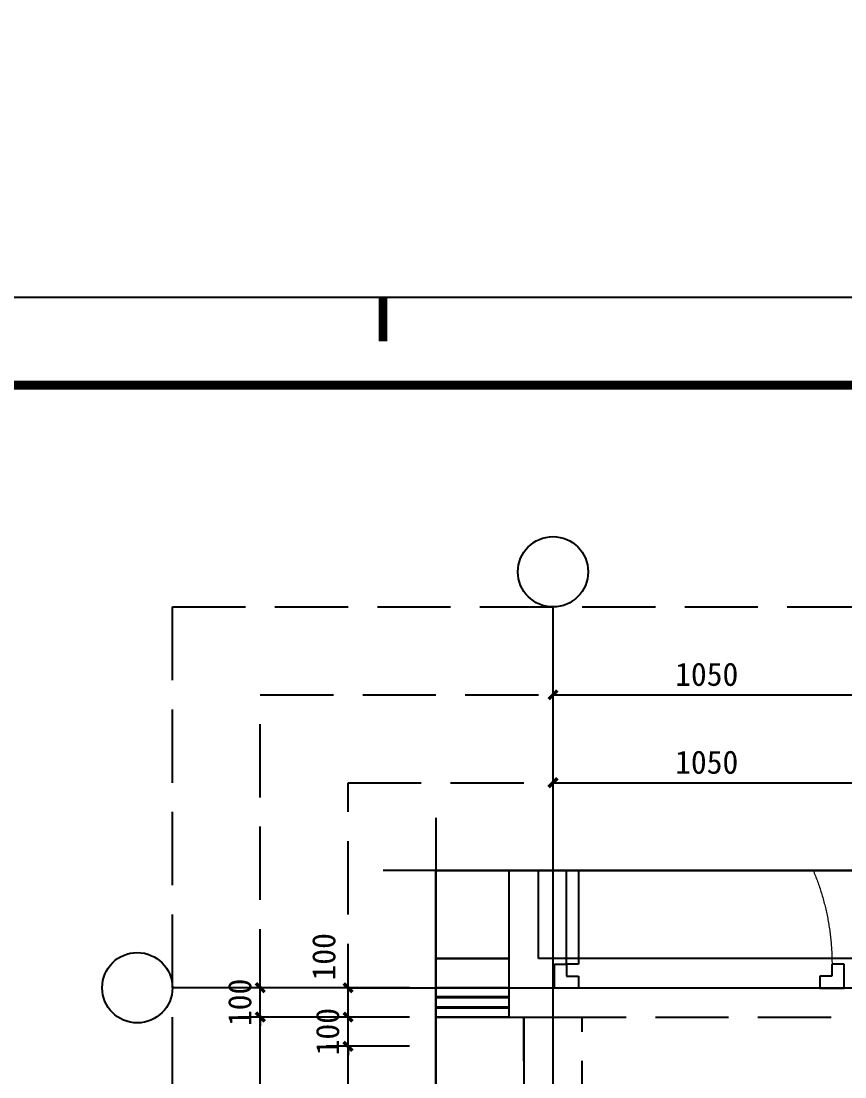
# Model space of a CAD drawing. Header units: millimetres. Extents: x -15 to 66915, y -15 to 18798.
# Drawn here: x 47829 to 50643, y 15158 to 18763 of the extents above; entities that cross this region are included whole.
import ezdxf
from ezdxf.enums import TextEntityAlignment as Align
from ezdxf.xclip import XClip

# ---------------------------------------------------------------- set-up
doc = ezdxf.new("R2010")
doc.units = ezdxf.units.MM
doc.header["$LTSCALE"] = 1000
doc.header["$XCLIPFRAME"] = 2
for name, pattern in [('1#2#楼$0$DOTE', [2.42, 2, -0.2, 0.02, -0.2]), ('105-墙体$0$DASH', [0.35, 0.25, -0.1]), ('105-墙体$0$给排水_排水-污水', [0]), ('110-CF-Z-2.6x1.95$0$DASH', [0.35, 0.25, -0.1]), ('140-墙体$0$DASH', [0.35, 0.25, -0.1]), ('3#-轴线$0$DOTE', [2.42, 2, -0.2, 0.02, -0.2]), ('DASH', [0.35, 0.25, -0.1])]:
    doc.linetypes.add(name, pattern=pattern)
doc.layers.get('Defpoints').update_dxf_attribs({"color": 4, "linetype": 'DASH'})
for name, color, linetype in [('1#2#楼$0$A-ANNO-AXIS', 3, 'Continuous'), ('1#2#楼$0$A-ANNO-DIMS', 3, 'Continuous'), ('1#2#楼$0$A-ANNO-DOTE', 10, '1#2#楼$0$DOTE'), ('1#2#楼$0$A-ANNO-SYMB', 3, 'Continuous'), ('105-墙体$0$A-COLU-CONC-HATC', 204, 'Continuous'), ('105-墙体$0$A-DOOR', 51, 'Continuous'), ('105-墙体$0$A-WALL-CONC', 9, 'Continuous'), ('105-墙体$0$A-WALL-INSL', 241, 'Continuous'), ('105-墙体$0$A-WALL-STUD', 133, 'Continuous'), ('105-墙体$0$P_drainage-sanitary', 93, '105-墙体$0$给排水_排水-污水'), ('110-CF-Z-2.6x1.95$0$A-FLOR-SPCL', 225, 'Continuous'), ('140-墙体$0$A-COLU-CONC-HATC', 204, 'Continuous'), ('140-墙体$0$A-DOOR', 51, 'Continuous'), ('140-墙体$0$A-WALL-BLOK', 131, 'Continuous'), ('140-墙体$0$A-WALL-CONC', 9, 'Continuous'), ('3#-轴线$0$A-ANNO-DOTE', 10, '3#-轴线$0$DOTE'), ('A1+无手签$0$A-ANNO-TTLB', 7, 'Continuous'), ('AXIS_TEXT', 7, 'Continuous')]:
    doc.layers.add(name, color=color, linetype=linetype)
doc.styles.add('1#2#楼$0$_TCH_DIM_T3', font='')
doc.styles.add('COMPLEX', font='COMPLEX')
doc.styles.get('1#2#楼$0$_TCH_DIM_T3').set_extended_font_data('SimSun')
doc.dimstyles.new('1#2#楼$0$_TCH_ARCH&&30', dxfattribs={"dimtxt": 79.303797, "dimasz": 30, "dimexe": 75, "dimexo": 90, "dimgap": 30, "dimtad": 1, "dimdec": 0, "dimzin": 0, "dimdsep": 46, "dimtxsty": '1#2#楼$0$_TCH_DIM_T3', "dimblk": '1#2#楼$0$_ArchTick', "dimcen": 0.09, "dimclrt": 7, "dimazin": 2, "dimtfac": 1, "dimtdec": 0, "dimtix": 1, "dimtmove": 2, "dimatfit": 3, "dimfxl": 100, "dimtolj": 1, "dimtzin": 0, "dimarcsym": 0})

# ---------------------------------------------------------------- blocks, each defined once
blk = doc.blocks.new('105-家具-标', base_point=(48050, 37750.5))
at = {"layer": 'Defpoints'}
blk.add_lwpolyline([(41800.1, 41550.5), (44600.1, 41550.5), (44598.3, 45550.5), (41798.3, 45550.5)], close=True, dxfattribs=at)
blk = doc.blocks.new('105-墙体$0$$WINLIB2D$00000001')
at = {"color": 0}
for points in [[(-0.5, 0.5), (-0.5, -0.5)], [(-0.5, 0.5), (0.5, 0.5)], [(0.5, -0.5), (0.5, 0.5)], [(0.5, 0.1667), (-0.5, 0.1667)], [(0.5, -0.1667), (-0.5, -0.1667)], [(-0.5, -0.5), (0.5, -0.5)]]:
    blk.add_lwpolyline(points, dxfattribs=at)
blk = doc.blocks.new('105-墙体')
at = {"layer": '105-墙体$0$A-COLU-CONC-HATC'}
for points in [[(-6350, 10050), (-6550, 10250), (-6550, 9300), (-6350, 9300)], [(-6350, 10050), (-5650, 10050), (-5650, 10250), (-6550, 10250)], [(-6150, 7900), (-6150, 8100), (-6350, 8100), (-6350, 7900)]]:
    blk.add_hatch(color=256, dxfattribs=at).paths.add_polyline_path(points)
at = {"layer": '105-墙体$0$A-DOOR', "linetype": '105-墙体$0$DASH'}
for p, q in [((-6150, 8100), (-3750, 8100)), ((-6150, 7900), (-3800, 7900))]:
    blk.add_line(p, q, dxfattribs=at)
at = {"layer": '105-墙体$0$A-DOOR'}
for points in [[(-5650, 7970), (-6150, 7970), (-6150, 8000), (-5650, 8000)], [(-5650, 7935), (-6150, 7935), (-6150, 7965), (-5650, 7965)], [(-5650, 7900), (-6150, 7900), (-6150, 7930), (-5650, 7930)]]:
    blk.add_lwpolyline(points, close=True, dxfattribs=at)
blk.add_lwpolyline([(-5650, 7915), (-5525, 7915), (-5555.6, 7950)], dxfattribs=at)
at = {"layer": '105-墙体$0$A-WALL-CONC'}
for p, q in [((-6550, 10250), (-6550, 9300)), ((-5650, 10250), (-6550, 10250)), ((-5650, 10050), (-5650, 10250)), ((-6350, 10050), (-6350, 9300)), ((-6350, 10050), (-5650, 10050)), ((-6150, 8100), (-6350, 8100)), ((-6150, 7900), (-6150, 8100)), ((-6150, 7900), (-6350, 7900))]:
    blk.add_line(p, q, dxfattribs=at)
at = {"layer": '105-墙体$0$A-WALL-INSL'}
for p, q in [((-6650, 10370), (-6650, 9300)), ((-6650, 10370), (-5650, 10370)), ((-5650, 10370), (-5650, 10250))]:
    blk.add_line(p, q, dxfattribs=at)
at = {"layer": '105-墙体$0$A-WALL-STUD'}
for p, q in [((-6100, 10050), (-6100, 9800)), ((-6050, 10050), (-6100, 10050)), ((-6050, 10050), (-6050, 9750)), ((-6100, 9800), (-6350, 9800)), ((-6350, 9750), (-6350, 9800)), ((-6050, 9750), (-6350, 9750))]:
    blk.add_line(p, q, dxfattribs=at)
at = {"layer": '105-墙体$0$P_drainage-sanitary'}
blk.add_circle((-6230, 9930), 55, dxfattribs=at)
at = {"layer": '105-墙体$0$A-DOOR', "xscale": -1200, "yscale": 320, "zscale": 320}
blk.add_blockref('105-墙体$0$$WINLIB2D$00000001', (-5050, 10210), dxfattribs=at)
blk = doc.blocks.new('110-CF-Z-2.6x1.95$0$A$C38F914A5')
at = {"layer": '110-CF-Z-2.6x1.95$0$A-FLOR-SPCL'}
for p, q in [((643.5, 866.4), (0, 866.4)), ((0, 866.4), (0, 0)), ((64.2, 284.4), (64.2, 866.4)), ((797, 303.6), (643.5, 866.4)), ((643.5, 0), (643.5, 866.4)), ((643.5, 447.8), (673.1, 325.8)), ((673.1, 325.8), (766.3, 337.9)), ((766.3, 337.9), (782.7, 299.8)), ((782.7, 299.8), (797, 303.6)), ((643.5, 284.4), (0, 284.4)), ((64.2, 0), (64.2, 284.4)), ((0, 0), (643.5, 0))]:
    blk.add_line(p, q, dxfattribs=at)
blk = doc.blocks.new('110-CF-Z-2.6x1.95', base_point=(0, 0))
at = {"layer": '110-CF-Z-2.6x1.95$0$A-FLOR-SPCL'}
h = blk.add_hatch(dxfattribs=at)
h.set_pattern_fill('ANSI37', color=256, scale=75, angle=270, style=0)
h.set_pattern_definition([(315, (290716.487, -1338194.216), (6.62912607, 6.629126075), []), (45, (290716.487, -1338194.216), (-6.629126075, 6.62912607), [])])
h.paths.add_polyline_path([(-365, -432.8), (-300, -470.3), (-365, -507.8)])
h = blk.add_hatch(dxfattribs=at)
h.set_pattern_fill('ANSI37', color=256, scale=75, angle=270, style=0)
h.set_pattern_definition([(315, (290841.149, -1338194.216), (6.62912607, 6.629126075), []), (45, (290841.149, -1338194.216), (-6.629126075, 6.62912607), [])])
h.paths.add_polyline_path([(115, -432.8), (50, -470.3), (115, -507.8)])
at = {"layer": '110-CF-Z-2.6x1.95$0$A-FLOR-SPCL', "color": 8, "linetype": '110-CF-Z-2.6x1.95$0$DASH', "ltscale": 0.5}
for p, q in [((50, -950), (350, -350)), ((50, -350), (350, -950))]:
    blk.add_line(p, q, dxfattribs=at)
at = {"layer": '110-CF-Z-2.6x1.95$0$A-FLOR-SPCL', "linetype": '110-CF-Z-2.6x1.95$0$DASH'}
blk.add_line((-448.1, -470.3), (162.5, -470.3), dxfattribs=at)
at = {"layer": '110-CF-Z-2.6x1.95$0$A-FLOR-SPCL'}
for points in [[(50, -1950), (50, -350), (350, -350), (350, -50), (2150, -50), (2150, -500), (2550, -500), (2550, -1900), (1950, -1900), (1950, -1950)], [(1950, -1900), (1950, -650), (650, -650), (650, -950), (50, -950)]]:
    blk.add_lwpolyline(points, dxfattribs=at)
at = {"layer": '110-CF-Z-2.6x1.95$0$A-FLOR-SPCL', "color": 8, "linetype": '110-CF-Z-2.6x1.95$0$DASH', "ltscale": 0.5}
for points in [[(50, -950), (350, -950), (350, -350), (50, -350)], [(80, -920), (320, -920), (320, -380), (80, -380)]]:
    blk.add_lwpolyline(points, close=True, dxfattribs=at)
at = {"layer": '110-CF-Z-2.6x1.95$0$A-FLOR-SPCL'}
for points in [[(50, -510.3), (50, -430.3), (-300, -430.3), (-300, -510.3)], [(-365, -432.8), (-300, -470.3), (-365, -507.8)], [(115, -432.8), (50, -470.3), (115, -507.8)]]:
    blk.add_lwpolyline(points, close=True, dxfattribs=at)
at = {"layer": 'Defpoints'}
for points in [[(2600, 0), (0, 0), (0, -1950), (2600, -1950)], [(0, 0), (300, 0), (300, -300), (0, -300)]]:
    blk.add_lwpolyline(points, close=True, dxfattribs=at)
blk.add_blockref('110-CF-Z-2.6x1.95$0$A$C38F914A5', (50, -1860))
blk = doc.blocks.new('1#2#楼$0$bhgtfv')
ref = blk.add_blockref('105-家具-标', (-6350, -10050), dxfattribs=dict(xscale=-1))
XClip(ref).set_block_clipping_path([(48500.0000000003, 35550.2386765273), (37700.0000000002, 35550.5252865783), (37700.0000000012, 41950.5252865784), (40400.0000000003, 41950.5252865782), (40400.0000000003, 49450.2386765273), (48500.0000000001, 49450.2386765273)])
ref = blk.add_blockref('105-墙体', (-6450, -10150), dxfattribs=dict(xscale=-1))
XClip(ref).set_block_clipping_path([(350, -2100.286610051), (-10450.0000000001, -2100), (-10449.9999999991, 4300.0000000001), (-7750, 4299.9999999999), (-7750, 11799.713389949), (349.9999999998, 11799.713389949)])
ref = blk.add_blockref('110-CF-Z-2.6x1.95', (-100, -100), dxfattribs=dict(xscale=-1))
XClip(ref).set_block_clipping_path([(6700, -12150.286610051), (-4100.0000000001, -12150), (-4099.9999999991, -5749.9999999999), (-1400, -5750.0000000001), (-1400, 1749.713389949), (6699.9999999997, 1749.713389949)])
blk = doc.blocks.new('140-墙体$0$$DorLib2D$00000009')
for p, q in [((0.4129, 0.9053), (0.4129, 0.0807)), ((0.4541, 0.9053), (0.4129, 0.9053)), ((0.4541, 0.0807), (0.4541, 0.9053)), ((0.4129, 0.7822), (0.378, 0.7822)), ((0.489, 0.7822), (0.4541, 0.7822)), ((0.4129, 0.6235), (0.378, 0.6235)), ((0.489, 0.6235), (0.4541, 0.6235)), ((-0.4941, 0.0807), (-0.4529, 0.0807)), ((-0.4941, -0.0018), (-0.4941, 0.0807)), ((-0.4529, 0.0807), (-0.4529, 0.0395)), ((0.4129, 0.0807), (0.4541, 0.0807)), ((0.4953, 0.0807), (0.4541, 0.0807)), ((0.4541, 0.0807), (0.4541, 0.0395)), ((0.4953, -0.0018), (0.4953, 0.0807)), ((-0.4529, 0.0395), (-0.4117, 0.0395)), ((-0.4117, 0.0395), (-0.4117, -0.0018)), ((0.4541, 0.0395), (0.4129, 0.0395)), ((0.4129, 0.0395), (0.4129, -0.0018)), ((-0.4941, -0.0018), (-0.4941, -0.0018)), ((-0.4117, -0.0018), (-0.4941, -0.0018)), ((0.4129, -0.0018), (0.4953, -0.0018)), ((0.4953, -0.0018), (0.4953, -0.0018))]:
    blk.add_line(p, q)
at = {"lineweight": 13}
for p, q in [((0.378, 0.7822), (0.378, 0.6235)), ((0.489, 0.7822), (0.489, 0.6235))]:
    blk.add_line(p, q, dxfattribs=at)
blk.add_arc((0.3716, 0.0817), 0.8246, 87.134, 180.0717, dxfattribs=at)
blk = doc.blocks.new('140-墙体')
at = {"layer": '140-墙体$0$A-COLU-CONC-HATC'}
for points in [[(-4150, 11100), (-3750, 11100), (-3750, 11300), (-4150, 11300)], [(-3750, 11300), (-3750, 11100), (-3150, 11100), (-3150, 11300)]]:
    blk.add_hatch(color=256, dxfattribs=at).paths.add_polyline_path(points)
at = {"layer": '140-墙体$0$A-DOOR', "linetype": '140-墙体$0$DASH'}
for p, q in [((-3850, 8100), (-5850, 8100)), ((-2700, 8100), (-3750, 8100)), ((-3850, 7900), (-5850, 7900)), ((-3800, 6700), (-3800, 7900)), ((-3700, 7900), (-2700, 7900)), ((-3600, 6100), (-3600, 7900))]:
    blk.add_line(p, q, dxfattribs=at)
at = {"layer": '140-墙体$0$A-DOOR'}
for points in [[(-4350, 7970), (-3850, 7970), (-3850, 8000), (-4350, 8000)], [(-4350, 7935), (-3850, 7935), (-3850, 7965), (-4350, 7965)], [(-4350, 7900), (-3850, 7900), (-3850, 7930), (-4350, 7930)]]:
    blk.add_lwpolyline(points, close=True, dxfattribs=at)
blk.add_lwpolyline([(-4350, 7915), (-4475, 7915), (-4444.4, 7950)], dxfattribs=at)
at = {"layer": '140-墙体$0$A-WALL-BLOK'}
for p, q in [((-3850, 7900), (-3850, 11100)), ((-3750, 8100), (-3750, 11100)), ((-3700, 8100), (-3750, 8100)), ((-3700, 7900), (-3700, 8100)), ((-3850, 7900), (-3700, 7900))]:
    blk.add_line(p, q, dxfattribs=at)
at = {"layer": '140-墙体$0$A-WALL-CONC'}
for p, q in [((-4150, 11300), (-3750, 11300)), ((-4150, 11300), (-4150, 11100)), ((-3750, 11300), (-3150, 11300)), ((-3150, 11300), (-3150, 11100)), ((-4150, 11100), (-3750, 11100)), ((-3750, 11100), (-3150, 11100))]:
    blk.add_line(p, q, dxfattribs=at)
at = {"layer": '140-墙体$0$A-DOOR', "xscale": -1000, "yscale": 1000, "zscale": 200}
blk.add_blockref('140-墙体$0$$DorLib2D$00000009', (-3200, 8000), dxfattribs=at)
blk = doc.blocks.new('140-家具-标', base_point=(48250, 37750.5))
at = {"layer": 'Defpoints'}
for points in [[(52000, 48750.5), (49050, 48750.5), (49050, 45750.5), (52000, 45750.5)], [(54450, 45750.5), (52100, 45750.5), (52100, 48750.5), (54450, 48750.5)], [(52050, 37750.5), (56700, 37750.5), (56700, 45550.5), (52050, 45550.5)]]:
    blk.add_lwpolyline(points, close=True, dxfattribs=at)
blk = doc.blocks.new('1#2#楼$0$BGTVF')
ref = blk.add_blockref('140-墙体', (8550, -11200))
XClip(ref).set_block_clipping_path([(-12550, 3900.0000000001), (-9750, 3900.0000000001), (-9750, 11800.0000000001), (400.0000000001, 11800.0000000001), (400.0000000001, -2099.9999999999), (-12549.9999999999, -2100.0000000001)])
at = {"xscale": -1}
blk.add_blockref('140-家具-标', (8550, -11100), dxfattribs=at)
blk = doc.blocks.new('1#2#楼$0$_ArchTick')
at = {"color": 0, "linetype": 'ByBlock', "const_width": 0.4}
blk.add_lwpolyline([(-0.5, -0.5), (0.5, 0.5)], dxfattribs=at)
blk = doc.blocks.new('*D620')
at = {"layer": '1#2#楼$0$A-ANNO-DIMS', "color": 0, "lineweight": -2, "transparency": 16777216}
for p, q in [((49645.5, 15952.7), (49645.5, 16237.7)), ((50695.5, 15952.7), (50695.5, 16237.7)), ((49645.5, 16162.7), (50695.5, 16162.7))]:
    blk.add_line(p, q, dxfattribs=at)
at = {"layer": 'Defpoints', "color": 0, "transparency": 16777216}
for p in [(50695.5, 16162.7), (49645.5, 15862.7), (50695.5, 15862.7)]:
    blk.add_point(p, dxfattribs=at)
at = {"layer": '1#2#楼$0$A-ANNO-DIMS', "color": 0, "lineweight": -2, "transparency": 16777216, "xscale": 30, "yscale": 30, "zscale": 30, "rotation": 180}
blk.add_blockref('1#2#楼$0$_ArchTick', (49645.5, 16162.7), dxfattribs=at)
at = {"layer": '1#2#楼$0$A-ANNO-DIMS', "color": 0, "lineweight": -2, "transparency": 16777216, "xscale": 30, "yscale": 30, "zscale": 30}
blk.add_blockref('1#2#楼$0$_ArchTick', (50695.5, 16162.7), dxfattribs=at)
at = {"layer": '1#2#楼$0$A-ANNO-DIMS', "color": 7, "transparency": 16777216, "insert": (50170.5, 16232.3), "char_height": 79.3, "attachment_point": 5, "style": '1#2#楼$0$_TCH_DIM_T3'}
blk.add_mtext('\\A1;1050', dxfattribs=at)
blk = doc.blocks.new('*D624')
at = {"layer": '1#2#楼$0$A-ANNO-DIMS', "color": 0, "lineweight": -2, "transparency": 16777216}
for p, q in [((49645.5, 15952.7), (49645.5, 16537.7)), ((50695.5, 15952.7), (50695.5, 16537.7)), ((49645.5, 16462.7), (50695.5, 16462.7))]:
    blk.add_line(p, q, dxfattribs=at)
at = {"layer": 'Defpoints', "color": 0, "transparency": 16777216}
for p in [(50695.5, 16462.7), (49645.5, 15862.7), (50695.5, 15862.7)]:
    blk.add_point(p, dxfattribs=at)
at = {"layer": '1#2#楼$0$A-ANNO-DIMS', "color": 0, "lineweight": -2, "transparency": 16777216, "xscale": 30, "yscale": 30, "zscale": 30, "rotation": 180}
blk.add_blockref('1#2#楼$0$_ArchTick', (49645.5, 16462.7), dxfattribs=at)
at = {"layer": '1#2#楼$0$A-ANNO-DIMS', "color": 0, "lineweight": -2, "transparency": 16777216, "xscale": 30, "yscale": 30, "zscale": 30}
blk.add_blockref('1#2#楼$0$_ArchTick', (50695.5, 16462.7), dxfattribs=at)
at = {"layer": '1#2#楼$0$A-ANNO-DIMS', "color": 7, "transparency": 16777216, "insert": (50170.5, 16532.3), "char_height": 79.3, "attachment_point": 5, "style": '1#2#楼$0$_TCH_DIM_T3'}
blk.add_mtext('\\A1;1050', dxfattribs=at)
blk = doc.blocks.new('_AXISO')
blk.add_circle((0, 0), 0.5)
at = {"layer": 'AXIS_TEXT', "style": 'COMPLEX', "width": 1.041667}
blk.add_attdef('A', text='', height=0.56, dxfattribs=at).set_placement((-0.25, -0.28), (0.25, -0.28), align=Align.FIT)
blk = doc.blocks.new('*D640')
at = {"layer": '1#2#楼$0$A-ANNO-DIMS', "color": 0, "lineweight": -2, "transparency": 16777216}
for p, q in [((49155.5, 15262.7), (48870.5, 15262.7)), ((48945.5, 14362.7), (48945.5, 15262.7)), ((49155.5, 14362.7), (48870.5, 14362.7))]:
    blk.add_line(p, q, dxfattribs=at)
at = {"layer": 'Defpoints', "color": 0, "transparency": 16777216}
for p in [(48945.5, 15262.7), (49245.5, 15262.7), (49245.5, 14362.7)]:
    blk.add_point(p, dxfattribs=at)
at = {"layer": '1#2#楼$0$A-ANNO-DIMS', "color": 0, "lineweight": -2, "transparency": 16777216, "xscale": 30, "yscale": 30, "zscale": 30}
for p, rotation in [((48945.5, 15262.7), 90), ((48945.5, 14362.7), 270)]:
    blk.add_blockref('1#2#楼$0$_ArchTick', p, dxfattribs=dict(at, rotation=rotation))
at = {"layer": '1#2#楼$0$A-ANNO-DIMS', "color": 7, "transparency": 16777216, "insert": (48875.8, 14812.7), "char_height": 79.3, "attachment_point": 5, "rotation": 90, "style": '1#2#楼$0$_TCH_DIM_T3'}
blk.add_mtext('\\A1;900', dxfattribs=at)
blk = doc.blocks.new('*D641')
at = {"layer": '1#2#楼$0$A-ANNO-DIMS', "color": 0, "lineweight": -2, "transparency": 16777216}
for p, q in [((48945.5, 15362.7), (48945.5, 15392.7)), ((49155.5, 15362.7), (48870.5, 15362.7)), ((48945.5, 15262.7), (48945.5, 15362.7)), ((49155.5, 15262.7), (48870.5, 15262.7)), ((48945.5, 15262.7), (48945.5, 15232.7))]:
    blk.add_line(p, q, dxfattribs=at)
at = {"layer": 'Defpoints', "color": 0, "transparency": 16777216}
for p in [(48945.5, 15362.7), (49245.5, 15362.7), (49245.5, 15262.7)]:
    blk.add_point(p, dxfattribs=at)
at = {"layer": '1#2#楼$0$A-ANNO-DIMS', "color": 0, "lineweight": -2, "transparency": 16777216, "xscale": 30, "yscale": 30, "zscale": 30}
for p, rotation in [((48945.5, 15362.7), 270), ((48945.5, 15262.7), 90)]:
    blk.add_blockref('1#2#楼$0$_ArchTick', p, dxfattribs=dict(at, rotation=rotation))
at = {"layer": '1#2#楼$0$A-ANNO-DIMS', "color": 7, "transparency": 16777216, "insert": (48875.8, 15312.7), "char_height": 79.3, "attachment_point": 5, "rotation": 90, "style": '1#2#楼$0$_TCH_DIM_T3'}
blk.add_mtext('\\A1;100', dxfattribs=at)
blk = doc.blocks.new('*D642')
at = {"layer": '1#2#楼$0$A-ANNO-DIMS', "color": 0, "lineweight": -2, "transparency": 16777216}
for p, q in [((49155.5, 15462.7), (48870.5, 15462.7)), ((48945.5, 15362.7), (48945.5, 15462.7)), ((49155.5, 15362.7), (48870.5, 15362.7))]:
    blk.add_line(p, q, dxfattribs=at)
at = {"layer": 'Defpoints', "color": 0, "transparency": 16777216}
for p in [(48945.5, 15462.7), (49245.5, 15462.7), (49245.5, 15362.7)]:
    blk.add_point(p, dxfattribs=at)
at = {"layer": '1#2#楼$0$A-ANNO-DIMS', "color": 0, "lineweight": -2, "transparency": 16777216, "xscale": 30, "yscale": 30, "zscale": 30}
for p, rotation in [((48945.5, 15462.7), 90), ((48945.5, 15362.7), 270)]:
    blk.add_blockref('1#2#楼$0$_ArchTick', p, dxfattribs=dict(at, rotation=rotation))
at = {"layer": '1#2#楼$0$A-ANNO-DIMS', "color": 7, "transparency": 16777216, "insert": (48863, 15568.4), "char_height": 79.3, "attachment_point": 5, "rotation": 90, "style": '1#2#楼$0$_TCH_DIM_T3'}
blk.add_mtext('\\A1;100', dxfattribs=at)
blk = doc.blocks.new('*D643')
at = {"layer": '1#2#楼$0$A-ANNO-DIMS', "color": 0, "lineweight": -2, "transparency": 16777216}
for p, q in [((49065.5, 15462.7), (48570.5, 15462.7)), ((48645.5, 15462.7), (48645.5, 15492.7)), ((48645.5, 15362.7), (48645.5, 15462.7)), ((49065.5, 15362.7), (48570.5, 15362.7)), ((48645.5, 15362.7), (48645.5, 15332.7))]:
    blk.add_line(p, q, dxfattribs=at)
at = {"layer": 'Defpoints', "color": 0, "transparency": 16777216}
for p in [(48645.5, 15462.7), (49155.5, 15462.7), (49155.5, 15362.7)]:
    blk.add_point(p, dxfattribs=at)
at = {"layer": '1#2#楼$0$A-ANNO-DIMS', "color": 0, "lineweight": -2, "transparency": 16777216, "xscale": 30, "yscale": 30, "zscale": 30}
for p, rotation in [((48645.5, 15462.7), 270), ((48645.5, 15362.7), 90)]:
    blk.add_blockref('1#2#楼$0$_ArchTick', p, dxfattribs=dict(at, rotation=rotation))
at = {"layer": '1#2#楼$0$A-ANNO-DIMS', "color": 7, "transparency": 16777216, "insert": (48575.8, 15412.7), "char_height": 79.3, "attachment_point": 5, "rotation": 90, "style": '1#2#楼$0$_TCH_DIM_T3'}
blk.add_mtext('\\A1;100', dxfattribs=at)
blk = doc.blocks.new('*D644')
at = {"layer": '1#2#楼$0$A-ANNO-DIMS', "color": 0, "lineweight": -2, "transparency": 16777216}
for p, q in [((49065.5, 15362.7), (48570.5, 15362.7)), ((48645.5, 13562.7), (48645.5, 15362.7)), ((49065.5, 13562.7), (48570.5, 13562.7))]:
    blk.add_line(p, q, dxfattribs=at)
at = {"layer": 'Defpoints', "color": 0, "transparency": 16777216}
for p in [(48645.5, 15362.7), (49155.5, 15362.7), (49155.5, 13562.7)]:
    blk.add_point(p, dxfattribs=at)
at = {"layer": '1#2#楼$0$A-ANNO-DIMS', "color": 0, "lineweight": -2, "transparency": 16777216, "xscale": 30, "yscale": 30, "zscale": 30}
for p, rotation in [((48645.5, 15362.7), 90), ((48645.5, 13562.7), 270)]:
    blk.add_blockref('1#2#楼$0$_ArchTick', p, dxfattribs=dict(at, rotation=rotation))
at = {"layer": '1#2#楼$0$A-ANNO-DIMS', "color": 7, "transparency": 16777216, "insert": (48575.8, 14462.7), "char_height": 79.3, "attachment_point": 5, "rotation": 90, "style": '1#2#楼$0$_TCH_DIM_T3'}
blk.add_mtext('\\A1;1800', dxfattribs=at)
blk = doc.blocks.new('3#-轴线')
at = {"layer": '3#-轴线$0$A-ANNO-DOTE'}
blk.add_lwpolyline([(21700, -5100), (21700, 5500)], dxfattribs=at)
blk = doc.blocks.new('3#~5#楼$0$bghtrb')
blk.add_blockref('3#-轴线', (-21700, 0))
blk = doc.blocks.new('3#~5#楼')
ref = blk.add_blockref('3#~5#楼$0$bghtrb', (50041.1, 9822.2), dxfattribs=dict(xscale=-1))
XClip(ref).set_block_clipping_path([(-1200, -7200), (3050, -2800)])
at = {"layer": 'Defpoints'}
for points in [[(31230, 17820), (66900, 17820), (66900, 0), (31230, 0)], [(31980, 300), (64650, 300), (64650, 17520), (31980, 17520)]]:
    blk.add_lwpolyline(points, close=True, dxfattribs=at)
blk = doc.blocks.new('厨卫大样-无障碍')
at = {"layer": 'Defpoints'}
for points in [[(31230, 17820), (66900, 17820), (66900, 0), (31230, 0)], [(31980, 300), (64650, 300), (64650, 17520), (31980, 17520)]]:
    blk.add_lwpolyline(points, close=True, dxfattribs=at)
blk = doc.blocks.new('1#2#楼')
at = {"layer": '1#2#楼$0$A-ANNO-AXIS'}
blk.add_line((48645.5, 15462.7), (48345.5, 15462.7), dxfattribs=at)
ref = blk.add_blockref('1#2#楼$0$bhgtfv', (48765.5, 17612.7))
XClip(ref).set_block_clipping_path([(-6850, -6150.0000760176), (-2600, -1749.9997476638)])
ref = blk.add_blockref('1#2#楼$0$BGTVF', (44795.5, 18662.7))
XClip(ref).set_block_clipping_path([(4450, -7200), (9050.0000531961, -2800)])
at = {"layer": '1#2#楼$0$A-ANNO-AXIS', "xscale": 240, "yscale": 240, "zscale": 240}
for p in [(49645.5, 16882.7), (48225.5, 15462.7)]:
    blk.add_blockref('_AXISO', p, dxfattribs=at)
at = {"layer": '1#2#楼$0$A-ANNO-DIMS'}
for p1, p2, picture, middle in [((49155.5, 15362.7), (49155.5, 15462.7), '*D643', (48575.8, 15412.7)), ((49155.5, 13562.7), (49155.5, 15362.7), '*D644', (48575.8, 14462.7))]:
    dim = blk.add_aligned_dim(p1=p1, p2=p2, distance=510, dimstyle='1#2#楼$0$_TCH_ARCH&&30', dxfattribs=at)
    dim.commit()
    dim.dimension.update_dxf_attribs({"geometry": picture, "text_midpoint": middle})
at = {"layer": '1#2#楼$0$A-ANNO-AXIS'}
blk.add_line((49645.5, 15862.7), (49645.5, 16762.7), dxfattribs=at)
at = {"layer": '1#2#楼$0$A-ANNO-DOTE'}
for points in [[(49645.5, 11462.7), (49645.5, 15862.7)], [(48945.5, 15462.7), (53845.5, 15462.7)]]:
    blk.add_lwpolyline(points, dxfattribs=at)
at = {"layer": '1#2#楼$0$A-ANNO-SYMB'}
for points in [[(49245.5, 16042.4), (49245.5, 13696.3), (49308.5, 13673.3), (49182.5, 13651.1), (49245.5, 13628.8), (49245.5, 11282.7)], [(54025.5, 15862.7), (51579.2, 15862.7), (51556.3, 15799.7), (51534.1, 15925.7), (51511.7, 15862.7), (49065.5, 15862.7)]]:
    blk.add_lwpolyline(points, dxfattribs=at)
at = {"layer": 'Defpoints'}
for points in [[(31230, 17820), (66900, 17820), (66900, 0), (31230, 0)], [(31980, 300), (64650, 300), (64650, 17520), (31980, 17520)], [(54745.5, 10562.7), (48345.5, 10562.7), (48345.5, 16762.7), (54745.5, 16762.7)], [(54445.5, 10862.7), (48645.5, 10862.7), (48645.5, 16462.7), (54445.5, 16462.7)], [(54145.5, 11162.7), (48945.5, 11162.7), (48945.5, 16162.7), (54145.5, 16162.7)]]:
    blk.add_lwpolyline(points, close=True, dxfattribs=at)
at = {"layer": 'Defpoints', "ltscale": 800}
blk.add_lwpolyline([(53845.5, 11462.7), (49245.5, 11462.7), (49245.5, 15862.7), (53845.5, 15862.7)], close=True, dxfattribs=at)
at = {"layer": '1#2#楼$0$A-ANNO-DIMS'}
for p1, p2, distance, picture, middle in [((49645.5, 15862.7), (50695.5, 15862.7), 600, '*D624', (50170.5, 16532.3)), ((49645.5, 15862.7), (50695.5, 15862.7), 300, '*D620', (50170.5, 16232.3)), ((49245.5, 15262.7), (49245.5, 15362.7), 300, '*D641', (48875.8, 15312.7)), ((49245.5, 14362.7), (49245.5, 15262.7), 300, '*D640', (48875.8, 14812.7))]:
    dim = blk.add_aligned_dim(p1=p1, p2=p2, distance=distance, dimstyle='1#2#楼$0$_TCH_ARCH&&30', dxfattribs=at)
    dim.commit()
    dim.dimension.update_dxf_attribs({"geometry": picture, "text_midpoint": middle})
dim = blk.add_linear_dim(base=(48945.5, 15462.7), p1=(49245.5, 15362.7), p2=(49245.5, 15462.7), angle=90, dimstyle='1#2#楼$0$_TCH_ARCH&&30', dxfattribs=at)
dim.commit()
dim.dimension.update_dxf_attribs({"geometry": '*D642', "text_midpoint": (48863, 15568.4), "dimtype": 161})

msp = doc.modelspace()

# ---------------------------------------------------------------- block references
msp.add_blockref('1#2#楼', (0, 0))

# ---------------------------------------------------------------- next in the draw order: block references
msp.add_blockref('3#~5#楼', (0, 0))

# ---------------------------------------------------------------- next in the draw order: block references
msp.add_blockref('厨卫大样-无障碍', (0, 0))

# ---------------------------------------------------------------- next in the draw order: linework, layer by layer
at = {"layer": 'A1+无手签$0$A-ANNO-TTLB'}
msp.add_lwpolyline([(31230, 0), (31230, 17820), (66900, 17820), (66900, 0)], close=True, dxfattribs=at)
at = {"layer": 'A1+无手签$0$A-ANNO-TTLB', "const_width": 30}
msp.add_lwpolyline([(49065, 17820), (49065, 17670)], dxfattribs=at)
msp.add_lwpolyline([(31980, 300), (66600, 300), (66600, 17520), (31980, 17520)], close=True, dxfattribs=at)

doc.saveas('drawing.dxf')
